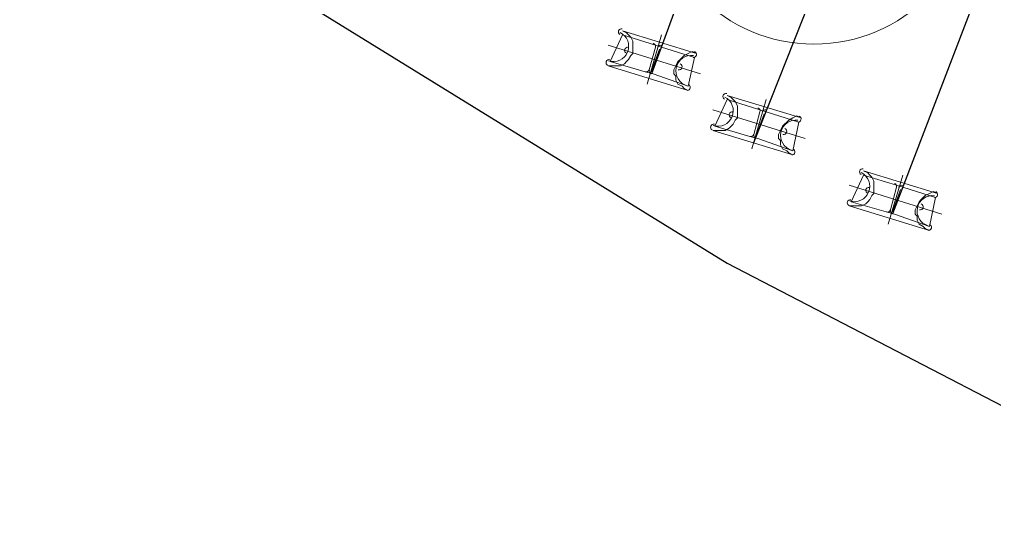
# Model space of a CAD drawing. Header units: millimetres. Extents: x -4 to 3776, y -4 to 4079.
# Drawn here: x 22.17 to 44.13, y 190.23 to 201.56 of the extents above; entities that cross this region are included whole.
import ezdxf
from ezdxf import colors
from ezdxf.entities.mleader import LeaderData, LeaderLine
from ezdxf.math import Vec2, Vec3

# ---------------------------------------------------------------- set-up
doc = ezdxf.new("R2010")
doc.units = ezdxf.units.MM
for name, color, linetype in [('BK_kedu', 255, 'Continuous'), ('EDGE', 7, 'Continuous'), ('PDF_FURN', 7, 'Continuous'), ('PDF_MODIFY_O_3', 7, 'Continuous')]:
    doc.layers.add(name, color=color, linetype=linetype)
doc.styles.get("Standard").update_dxf_attribs({"font": 'arial.ttf'})

msp = doc.modelspace()

# ---------------------------------------------------------------- linework, layer by layer
at = {"color": 4, "lineweight": 25}
for p, q in [((60.153, 245.045), (41.809, 197.183)), ((56.789, 244.373), (38.681, 198.782)), ((52.325, 243.753), (36.384, 200.336))]:
    msp.add_line(p, q, dxfattribs=at)
at = {"layer": 'EDGE', "color": 0, "lineweight": 25}
msp.add_lwpolyline([(14.575, 218.374), (27.251, 202.771), (38.092, 196.072), (48.701, 190.565), (59.039, 186.108), (69.069, 182.557), (78.755, 179.769), (88.059, 177.6), (96.943, 175.907), (105.371, 174.547), (113.304, 173.376), (120.711, 172.255), (127.676, 171.127), (134.411, 170.03), (141.134, 169.007), (148.063, 168.099), (155.418, 167.348)], dxfattribs=at)
at = {"layer": 'PDF_FURN', "lineweight": 0}
for points in [[(37.214, 199.963), (35.411, 200.518), (35.503, 200.518), (35.596, 200.518), (35.688, 200.518), (35.781, 200.564), (35.827, 200.611), (35.873, 200.657), (35.919, 200.749), (35.965, 200.795), (35.965, 200.888), (35.965, 200.98), (35.965, 201.073), (35.919, 201.165), (35.873, 201.212), (35.827, 201.258), (35.734, 201.304), (37.399, 200.795), (37.306, 200.842), (37.214, 200.795), (37.121, 200.749), (37.075, 200.703), (37.029, 200.657), (36.983, 200.611), (36.936, 200.518), (36.89, 200.426), (36.89, 200.333), (36.936, 200.287), (36.936, 200.194), (36.983, 200.102), (37.075, 200.056), (37.121, 200.009)], [(37.353, 200.703), (36.613, 200.934), (36.474, 200.98), (35.734, 201.212), (35.457, 200.611), (36.243, 200.379), (36.428, 200.333), (37.214, 200.056)], [(39.567, 198.509), (37.763, 199.064), (37.856, 199.064), (37.948, 199.064), (38.041, 199.064), (38.133, 199.11), (38.18, 199.157), (38.226, 199.203), (38.272, 199.295), (38.318, 199.342), (38.318, 199.434), (38.318, 199.527), (38.318, 199.619), (38.272, 199.711), (38.226, 199.758), (38.18, 199.804), (38.087, 199.85), (39.752, 199.342), (39.659, 199.388), (39.567, 199.342), (39.474, 199.295), (39.428, 199.249), (39.382, 199.203), (39.336, 199.157), (39.289, 199.064), (39.243, 198.972), (39.243, 198.879), (39.289, 198.833), (39.289, 198.74), (39.336, 198.648), (39.428, 198.602), (39.474, 198.556)], [(39.705, 199.249), (38.966, 199.48), (38.827, 199.527), (38.087, 199.758), (37.81, 199.157), (38.596, 198.925), (38.781, 198.879), (39.567, 198.602)], [(42.639, 196.81), (40.836, 197.365), (40.928, 197.365), (41.021, 197.365), (41.113, 197.365), (41.206, 197.411), (41.252, 197.457), (41.298, 197.504), (41.344, 197.596), (41.391, 197.642), (41.391, 197.735), (41.391, 197.827), (41.391, 197.92), (41.344, 198.012), (41.298, 198.058), (41.252, 198.105), (41.159, 198.151), (42.824, 197.642), (42.731, 197.689), (42.639, 197.642), (42.547, 197.596), (42.5, 197.55), (42.454, 197.504), (42.408, 197.457), (42.362, 197.365), (42.315, 197.272), (42.315, 197.18), (42.362, 197.134), (42.362, 197.041), (42.408, 196.949), (42.5, 196.902), (42.547, 196.856)], [(42.778, 197.55), (42.038, 197.781), (41.899, 197.827), (41.159, 198.058), (40.882, 197.457), (41.668, 197.226), (41.853, 197.18), (42.639, 196.902)]]:
    msp.add_lwpolyline(points, close=True, dxfattribs=at)
for points in [[(36.289, 200.102), (36.613, 201.212)], [(35.411, 200.98), (37.491, 200.333)], [(36.382, 200.379), (36.567, 200.888)], [(38.642, 198.648), (38.966, 199.758)], [(37.763, 199.527), (39.844, 198.879)], [(38.734, 198.925), (38.919, 199.434)], [(41.714, 196.949), (42.038, 198.058)], [(40.836, 197.827), (42.916, 197.18)], [(41.807, 197.226), (41.992, 197.735)]]:
    msp.add_lwpolyline(points, dxfattribs=at)
for points in [[(36.246, 200.382, 0.4142), (36.335, 200.426), (36.474, 200.934, 0.4142), (36.425, 201.024)], [(38.598, 198.929, 0.4142), (38.688, 198.972), (38.827, 199.48, 0.4142), (38.778, 199.57)], [(41.671, 197.229, 0.4142), (41.76, 197.272), (41.899, 197.781, 0.4142), (41.85, 197.87)]]:
    msp.add_lwpolyline(points, format="xyb", dxfattribs=at)
for centre, radius, start, end in [((35.711, 201.281), 0.0694, 77.6587, 239.4618), ((35.526, 200.957), 0.347, 252.2187, 63.391), ((35.85, 200.865), 0.0694, 77.0899, 248.655), ((36.59, 200.911), 0.0694, 72.8737, 162.8711), ((37.283, 200.402), 0.347, 82.3538, 253.5261), ((37.329, 200.772), 0.0694, 266.283, 68.0861), ((35.434, 200.587), 0.0694, 78.3748, 238.7467), ((37.006, 200.495), 0.0694, 257.0899, 68.655), ((36.405, 200.402), 0.0694, 162.8737, 252.8711), ((37.191, 200.033), 0.0694, 266.9982, 67.37), ((37.879, 199.503), 0.347, 252.2187, 63.391), ((38.064, 199.827), 0.0694, 77.6587, 239.4618), ((38.203, 199.411), 0.0694, 77.0899, 248.655), ((38.943, 199.457), 0.0694, 72.8737, 162.8711), ((39.682, 199.318), 0.0694, 266.283, 68.0861), ((37.787, 199.134), 0.0694, 78.3748, 238.7467), ((39.636, 198.949), 0.347, 82.3538, 253.5261), ((38.758, 198.949), 0.0694, 162.8737, 252.8711), ((39.359, 199.041), 0.0694, 257.0899, 68.655), ((39.544, 198.579), 0.0694, 266.9982, 67.37), ((40.951, 197.804), 0.347, 252.2187, 63.391), ((41.136, 198.128), 0.0694, 77.6587, 239.4618), ((42.015, 197.758), 0.0694, 72.8737, 162.8711), ((41.275, 197.712), 0.0694, 77.0899, 248.655), ((42.755, 197.619), 0.0694, 266.283, 68.0861), ((40.859, 197.434), 0.0694, 78.3748, 238.7467), ((42.708, 197.249), 0.347, 82.3538, 253.5261), ((42.431, 197.342), 0.0694, 257.0899, 68.655), ((41.83, 197.249), 0.0694, 162.8737, 252.8711), ((42.616, 196.879), 0.0694, 266.9982, 67.37)]:
    msp.add_arc(centre, radius, start, end, dxfattribs=at)
at = {"layer": 'PDF_MODIFY_O_3', "lineweight": 0}
msp.add_circle((40.042, 204.623), 3.617, dxfattribs=at)

# ---------------------------------------------------------------- leaders
at = {"layer": 'BK_kedu'}
ml = msp.add_multileader_mtext('Standard', dxfattribs=at)
ml.set_content('', color=256)
ml.set_leader_properties()
ml.build(insert=Vec2(0, 0))
ml.multileader.update_dxf_attribs({"text_right_attachment_type": 6, "dogleg_length": 0.36, "arrow_head_size": 0.18})
ctx = ml.context
ctx.base_point, ctx.char_height, ctx.arrow_head_size, ctx.landing_gap_size, ctx.plane_origin = Vec3(3775.999, 4079.328), 0.18, 0.18, 0.09, Vec3(3774.639, 4079.328)
ctx.right_attachment = 6
notes = []
notes.append((ctx, [(0, (0, 0, 0), (0, 0), (1, 0), 1, [])]))
ctx.mtext.insert, ctx.mtext.flow_direction = Vec3(3776.089, 4079.418), 5
for ctx, leaders in notes:
    for number, flags, end, landing, length, lines in leaders:
        leader = LeaderData()
        leader.index, (leader.has_last_leader_line, leader.has_dogleg_vector, leader.attachment_direction) = number, flags
        leader.last_leader_point, leader.dogleg_vector, leader.dogleg_length = Vec3(end), Vec3(landing), length
        for number, points, colour, breaks in lines:
            line = LeaderLine()
            line.index, line.vertices, line.color, line.breaks = number, Vec3.list(points), colors.encode_raw_color(colour), breaks
            leader.lines.append(line)
        ctx.leaders.append(leader)

doc.saveas('drawing.dxf')
